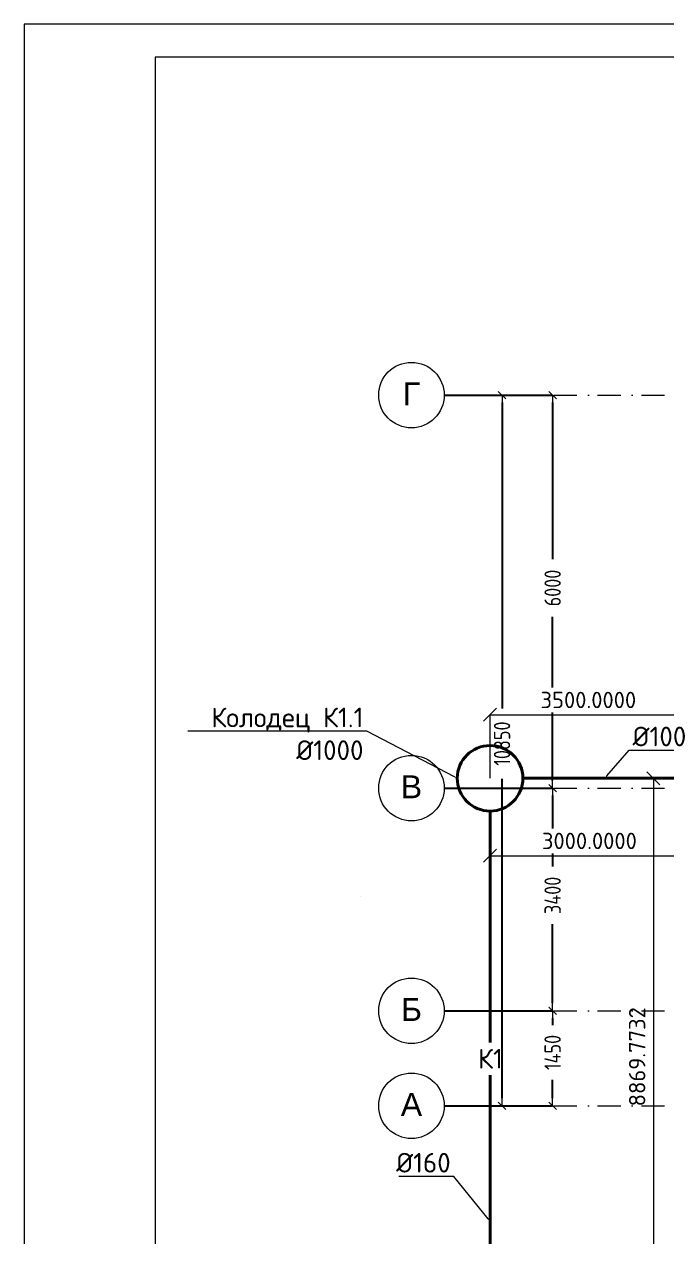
# Model space of a CAD drawing. Header units: feet. Extents: x -10410 to 374725, y -46422 to 88923.
# Drawn here: x -8640 to 1166, y 38786 to 57297 of the extents above; entities that cross this region are included whole.
import ezdxf
from ezdxf import colors
from ezdxf.entities.mleader import LeaderData, LeaderLine
from ezdxf.enums import TextEntityAlignment as Align
from ezdxf.math import Vec2, Vec3

# ---------------------------------------------------------------- set-up
doc = ezdxf.new("R2010")
doc.units = ezdxf.units.FT
doc.header["$MEASUREMENT"] = 0
doc.linetypes.add('Штрихпунктирная', pattern=[670.277762, 352.777767, -176.388884, 0, -141.111112])
for name, color, linetype, lineweight in [('82323000_Ном._пера__1', 7, 'Continuous', 20), ('82323000_Ном._пера__120', 7, 'Continuous', 5), ('канализация', 30, 'Continuous', 40), ('Элемент Модели - Оси_Ном._пера__1', 7, 'Continuous', 20), ('Элемент Модели - Оси_Ном._пера__20', 1, 'Continuous', 0)]:
    doc.layers.add(name, color=color, linetype=linetype, lineweight=lineweight)
doc.layers.add('Размер - Общий', color=7, linetype='Continuous')
doc.layers.add('Элемент Модели - Оси', color=7, linetype='Continuous')
doc.layers.add('Элемент Модели - Оси_Ном._пера__94', color=7, linetype='Continuous', lineweight=5, true_color=0xdc4f00)
doc.styles.get("Standard").update_dxf_attribs({"font": 'isocpeur.ttf'})
doc.styles.add('СГЕНЕРИР_СТИЛЬ_1', font='arial.ttf')
doc.styles.add('СГЕНЕРИР_СТИЛЬ_2', font='CS_Gost2304.shx')
doc.dimstyles.get("Standard").update_dxf_attribs({"dimtxt": 250, "dimasz": 200, "dimexe": 0.18, "dimexo": 0.0625, "dimgap": 100, "dimtad": 1, "dimjust": 2, "dimdec": 4, "dimzin": 0, "dimdsep": 46, "dimtxsty": 'Standard', "dimblk": 'OBLIQUE', "dimcen": 0.09, "dimadec": 0, "dimazin": 0, "dimtfac": 1, "dimtdec": 4, "dimtofl": 0, "dimtmove": 0, "dimatfit": 3, "dimldrblk": 'OBLIQUE', "dimfxl": 1, "dimtfill": 1, "dimtolj": 1, "dimtzin": 0, "dimlwd": 5, "dimlwe": 5, "dimarcsym": 0})
doc.dimstyles.new('СГЕНЕРИР_СТИЛЬ__2', dxfattribs={"dimtxt": 250, "dimasz": 114, "dimexe": 0.18, "dimexo": 0, "dimgap": 0.09, "dimtad": 1, "dimdec": 0, "dimzin": 0, "dimdsep": 46, "dimtxsty": 'СГЕНЕРИР_СТИЛЬ_2', "dimblk": 'ARROWHEAD_6', "dimblk1": 'ARROWHEAD_6', "dimblk2": 'ARROWHEAD_6', "dimcen": 0.09, "dimclrd": 7, "dimclre": 7, "dimclrt": 7, "dimazin": 0, "dimtfac": 1, "dimtdec": 4, "dimtmove": 0, "dimatfit": 3, "dimfxl": 1, "dimtolj": 1, "dimtzin": 0, "dimarcsym": 0})

# ---------------------------------------------------------------- blocks, each defined once
blk = doc.blocks.new('Стандартный Маркер Сетки')
at = {"layer": 'Элемент Модели - Оси_Ном._пера__20', "linetype": 'Continuous'}
blk.add_circle((-500, 0), 500, dxfattribs=at)
at = {"layer": 'Элемент Модели - Оси_Ном._пера__94', "linetype": 'Штрихпунктирная'}
for p, q in [((1000, 0), (0, 0)), ((1000, 0), (17400, 0)), ((17400, 0), (18400, 0))]:
    blk.add_line(p, q, dxfattribs=at)
blk.add_point((1000, 0), dxfattribs=at)
blk.add_point((1000, 0), dxfattribs=at)
at = {"layer": 'Элемент Модели - Оси_Ном._пера__1', "style": 'СГЕНЕРИР_СТИЛЬ_1'}
blk.add_attdef('AC_MarkerText_1', text='', height=350, dxfattribs=at).set_placement((-500, 20.0005), align=Align.MIDDLE_CENTER)
blk = doc.blocks.new('Стандартный Маркер Сетки_2')
at = {"layer": 'Элемент Модели - Оси_Ном._пера__20', "linetype": 'Continuous'}
blk.add_circle((-500, 0), 500, dxfattribs=at)
at = {"layer": 'Элемент Модели - Оси_Ном._пера__94', "linetype": 'Штрихпунктирная'}
for p, q in [((1000, 0), (0, 0)), ((1000, 0), (17700, 0)), ((17700, 0), (18700, 0))]:
    blk.add_line(p, q, dxfattribs=at)
blk.add_point((1000, 0), dxfattribs=at)
blk.add_point((1000, 0), dxfattribs=at)
at = {"layer": 'Элемент Модели - Оси_Ном._пера__1', "style": 'СГЕНЕРИР_СТИЛЬ_1'}
blk.add_attdef('AC_MarkerText_1', text='', height=350, dxfattribs=at).set_placement((-500, 20.0005), align=Align.MIDDLE_CENTER)
blk = doc.blocks.new('ARROWHEAD_6')
at = {"color": 0, "linetype": 'Continuous', "lineweight": 0}
for p, q in [((0, 0), (-1, 0)), ((-0.5, -0.5), (0.5, 0.5))]:
    blk.add_line(p, q, dxfattribs=at)
blk = doc.blocks.new('*D584')
at = {"layer": 'Defpoints', "color": 0, "linetype": 'Continuous', "transparency": 16777216}
for p in [(-2231, 42236), (-576, 42236), (-2231, 40786)]:
    blk.add_point(p, dxfattribs=at)
at = {"layer": 'Размер - Общий', "color": 7, "linetype": 'Continuous', "lineweight": -2, "transparency": 16777216}
for p, q in [((-2231, 42236), (-576, 42236)), ((-576, 42122), (-576, 42017)), ((-576, 40900), (-576, 41183)), ((-2231, 40786), (-576, 40786))]:
    blk.add_line(p, q, dxfattribs=at)
at = {"layer": 'Размер - Общий', "color": 7, "linetype": 'Continuous', "lineweight": -2, "transparency": 16777216, "xscale": 114, "yscale": 114, "zscale": 114}
for p, rotation in [((-576, 42236), 90), ((-576, 40786), 270)]:
    blk.add_blockref('ARROWHEAD_6', p, dxfattribs=dict(at, rotation=rotation))
at = {"layer": 'Размер - Общий', "color": 7, "linetype": 'Continuous', "transparency": 16777216, "insert": (-576, 41600), "char_height": 250, "attachment_point": 5, "rotation": 90, "style": 'СГЕНЕРИР_СТИЛЬ_2'}
blk.add_mtext('\\A1;1450', dxfattribs=at)
blk = doc.blocks.new('*D585')
at = {"layer": 'Defpoints', "color": 0, "linetype": 'Continuous', "transparency": 16777216}
for p in [(-2231, 45636), (-576, 45636), (-2231, 42236)]:
    blk.add_point(p, dxfattribs=at)
at = {"layer": 'Размер - Общий', "color": 7, "linetype": 'Continuous', "lineweight": -2, "transparency": 16777216}
for p, q in [((-2231, 45636), (-576, 45636)), ((-576, 45522), (-576, 44439)), ((-576, 42350), (-576, 43558)), ((-2231, 42236), (-576, 42236))]:
    blk.add_line(p, q, dxfattribs=at)
at = {"layer": 'Размер - Общий', "color": 7, "linetype": 'Continuous', "lineweight": -2, "transparency": 16777216, "xscale": 114, "yscale": 114, "zscale": 114}
for p, rotation in [((-576, 45636), 90), ((-576, 42236), 270)]:
    blk.add_blockref('ARROWHEAD_6', p, dxfattribs=dict(at, rotation=rotation))
at = {"layer": 'Размер - Общий', "color": 7, "linetype": 'Continuous', "transparency": 16777216, "insert": (-576, 43998), "char_height": 250, "attachment_point": 5, "rotation": 90, "style": 'СГЕНЕРИР_СТИЛЬ_2'}
blk.add_mtext('\\A1;3400', dxfattribs=at)
blk = doc.blocks.new('*D586')
at = {"layer": 'Defpoints', "color": 0, "linetype": 'Continuous', "transparency": 16777216}
for p in [(-2231, 51636), (-576, 51636), (-2231, 45636)]:
    blk.add_point(p, dxfattribs=at)
at = {"layer": 'Размер - Общий', "color": 7, "linetype": 'Continuous', "lineweight": -2, "transparency": 16777216}
for p, q in [((-2231, 51636), (-576, 51636)), ((-576, 51522), (-576, 49130)), ((-576, 45750), (-576, 48249)), ((-2231, 45636), (-576, 45636))]:
    blk.add_line(p, q, dxfattribs=at)
at = {"layer": 'Размер - Общий', "color": 7, "linetype": 'Continuous', "lineweight": -2, "transparency": 16777216, "xscale": 114, "yscale": 114, "zscale": 114}
for p, rotation in [((-576, 51636), 90), ((-576, 45636), 270)]:
    blk.add_blockref('ARROWHEAD_6', p, dxfattribs=dict(at, rotation=rotation))
at = {"layer": 'Размер - Общий', "color": 7, "linetype": 'Continuous', "transparency": 16777216, "insert": (-576, 48690), "char_height": 250, "attachment_point": 5, "rotation": 90, "style": 'СГЕНЕРИР_СТИЛЬ_2'}
blk.add_mtext('\\A1;6000', dxfattribs=at)
blk = doc.blocks.new('*D587')
at = {"layer": 'Defpoints', "color": 0, "linetype": 'Continuous', "transparency": 16777216}
for p in [(-2231, 51636), (-1348, 51636), (-2231, 40786)]:
    blk.add_point(p, dxfattribs=at)
at = {"layer": 'Размер - Общий', "color": 7, "linetype": 'Continuous', "lineweight": -2, "transparency": 16777216}
for p, q in [((-2231, 51636), (-1348, 51636)), ((-1348, 51522), (-1348, 46851)), ((-1348, 40900), (-1348, 45779)), ((-2231, 40786), (-1348, 40786))]:
    blk.add_line(p, q, dxfattribs=at)
at = {"layer": 'Размер - Общий', "color": 7, "linetype": 'Continuous', "lineweight": -2, "transparency": 16777216, "xscale": 114, "yscale": 114, "zscale": 114}
for p, rotation in [((-1348, 51636), 90), ((-1348, 40786), 270)]:
    blk.add_blockref('ARROWHEAD_6', p, dxfattribs=dict(at, rotation=rotation))
at = {"layer": 'Размер - Общий', "color": 7, "linetype": 'Continuous', "transparency": 16777216, "insert": (-1348, 46315), "char_height": 250, "attachment_point": 5, "rotation": 90, "style": 'СГЕНЕРИР_СТИЛЬ_2'}
blk.add_mtext('\\A1;10850', dxfattribs=at)
blk = doc.blocks.new('_Oblique')
at = {"color": 0, "linetype": 'ByBlock', "lineweight": -2}
blk.add_line((-0.5, -0.5), (0.5, 0.5), dxfattribs=at)
blk = doc.blocks.new('*D594')
at = {"layer": 'Defpoints', "color": 0, "transparency": 16777216}
for p in [(-1531, 44786), (1469, 44786), (1469, 44604)]:
    blk.add_point(p, dxfattribs=at)
at = {"layer": 'канализация', "color": 0, "lineweight": 5, "transparency": 16777216}
for p, q in [((-1531, 44786), (-1531, 44604)), ((1469, 44786), (1469, 44604)), ((-1531, 44604), (1469, 44604))]:
    blk.add_line(p, q, dxfattribs=at)
at = {"layer": 'канализация', "color": 0, "lineweight": 5, "transparency": 16777216, "xscale": 200, "yscale": 200, "zscale": 200, "rotation": 180}
blk.add_blockref('_Oblique', (-1531, 44604), dxfattribs=at)
at = {"layer": 'канализация', "color": 0, "lineweight": 5, "transparency": 16777216, "xscale": 200, "yscale": 200, "zscale": 200}
blk.add_blockref('_Oblique', (1469, 44604), dxfattribs=at)
at = {"layer": 'канализация', "color": 0, "transparency": 16777216, "insert": (-15, 44829), "char_height": 250, "attachment_point": 5, "bg_fill": 3, "box_fill_scale": 1.25, "bg_fill_color": 256, "bg_fill_true_color": 13158600, "bg_fill_transparency": 0}
blk.add_mtext('\\A1;3000.0000', dxfattribs=at)
blk = doc.blocks.new('*D599')
at = {"layer": 'Defpoints', "color": 0, "transparency": 16777216}
for p in [(1969, 46756), (-1531, 45786), (1969, 45786)]:
    blk.add_point(p, dxfattribs=at)
at = {"layer": 'канализация', "color": 0, "lineweight": 5, "transparency": 16777216}
for p, q in [((-1531, 45786), (-1531, 46757)), ((-1531, 46756), (1969, 46756)), ((1969, 45786), (1969, 46757))]:
    blk.add_line(p, q, dxfattribs=at)
at = {"layer": 'канализация', "color": 0, "lineweight": 5, "transparency": 16777216, "xscale": 200, "yscale": 200, "zscale": 200, "rotation": 180}
blk.add_blockref('_Oblique', (-1531, 46756), dxfattribs=at)
at = {"layer": 'канализация', "color": 0, "lineweight": 5, "transparency": 16777216, "xscale": 200, "yscale": 200, "zscale": 200}
blk.add_blockref('_Oblique', (1969, 46756), dxfattribs=at)
at = {"layer": 'канализация', "color": 0, "lineweight": 5, "transparency": 16777216, "insert": (-31, 46981), "char_height": 250, "attachment_point": 5, "bg_fill": 3, "box_fill_scale": 1.25, "bg_fill_color": 256, "bg_fill_true_color": 13158600, "bg_fill_transparency": 0}
blk.add_mtext('\\A1;3500.0000', dxfattribs=at)

msp = doc.modelspace()

# ---------------------------------------------------------------- linework, layer by layer
at = {"layer": '82323000_Ном._пера__1', "linetype": 'Continuous'}
for p, q in [((33303.12412, 57297.31036), (-8640.42399, 57297.31036)), ((-8640.42399, 57297.31036), (-8640.42399, 27921.98499)), ((32803.12412, 56797.31036), (-6640.42399, 56797.31036))]:
    msp.add_line(p, q, dxfattribs=at)
at = {"layer": '82323000_Ном._пера__120', "linetype": 'Continuous'}
msp.add_line((-6640.42399, 56797.31036), (-6640.42399, 28421.98499), dxfattribs=at)
at = {"layer": 'канализация'}
for p, q in [((2778.9503, 45785.75029), (-1030.7218, 45785.75029)), ((-1530.7218, 44785.75029), (-1530.7218, 45285.75029)), ((-1530.7218, 44785.75029), (-1530.7218, 41752.79294)), ((-1530.7218, 41252.79294), (-1530.7218, 37916.02851))]:
    msp.add_line(p, q, dxfattribs=at)
at = {"layer": 'канализация', "color": 1, "lineweight": 5}
msp.add_line((3517.04544, 45785.80174), (961.60411, 45785.80174), dxfattribs=at)
at = {"layer": 'канализация', "linetype": 'ByBlock', "lineweight": -2}
msp.add_line((-3512.20673, 43987.80931), (-3512.56673, 43987.80931), dxfattribs=at)
at = {"layer": 'канализация'}
msp.add_circle((-1530.7218, 45785.75029), 500, dxfattribs=at)
at = {"layer": 'канализация', "lineweight": 5}
msp.add_solid([(-2030.87066, 43269.37716), (-2030.7218, 43269.27161), (-2030.89684, 43269.32317)], dxfattribs=at)

# ---------------------------------------------------------------- block references
at = {"layer": 'канализация', "color": 1, "lineweight": 5, "xscale": 200, "yscale": 200, "zscale": 200, "rotation": 90}
msp.add_blockref('_Oblique', (961.78411, 45785.80174), dxfattribs=at)
at = {"layer": 'Элемент Модели - Оси', "color": 8, "linetype": 'Continuous', "lineweight": 20}
ref = msp.add_blockref('Стандартный Маркер Сетки', (-2230.72182, 51635.75029), dxfattribs=dict(at, zscale=1000))
ref.add_attrib('AC_MarkerText_1', 'Г', dxfattribs={"layer": 'Элемент Модели - Оси_Ном._пера__1', "color": 7, "height": 350, "style": 'СГЕНЕРИР_СТИЛЬ_1'}).set_placement((-2730.72182, 51655.75079), align=Align.MIDDLE_CENTER)
ref = msp.add_blockref('Стандартный Маркер Сетки_2', (-2230.72182, 45635.75029), dxfattribs=dict(at, zscale=1000))
ref.add_attrib('AC_MarkerText_1', 'В', dxfattribs={"layer": 'Элемент Модели - Оси_Ном._пера__1', "color": 7, "height": 350, "style": 'СГЕНЕРИР_СТИЛЬ_1'}).set_placement((-2730.72182, 45655.75079), align=Align.MIDDLE_CENTER)
ref = msp.add_blockref('Стандартный Маркер Сетки', (-2230.72182, 42235.75029), dxfattribs=dict(at, zscale=1000))
ref.add_attrib('AC_MarkerText_1', 'Б', dxfattribs={"layer": 'Элемент Модели - Оси_Ном._пера__1', "color": 7, "height": 350, "style": 'СГЕНЕРИР_СТИЛЬ_1'}).set_placement((-2730.72182, 42255.75079), align=Align.MIDDLE_CENTER)
ref = msp.add_blockref('Стандартный Маркер Сетки', (-2230.72182, 40785.75029), dxfattribs=dict(at, zscale=1000))
ref.add_attrib('AC_MarkerText_1', 'А', dxfattribs={"layer": 'Элемент Модели - Оси_Ном._пера__1', "color": 7, "height": 350, "style": 'СГЕНЕРИР_СТИЛЬ_1'}).set_placement((-2730.72182, 40805.75079), align=Align.MIDDLE_CENTER)

# ---------------------------------------------------------------- texts
at = {"layer": 'канализация', "color": 1, "insert": (713.84995, 41533.41636), "char_height": 250, "attachment_point": 5, "rotation": 90}
msp.add_mtext('\\A1;8869.7732', dxfattribs=at)
at = {"layer": 'канализация', "insert": (-1525.64291, 41352.79294), "char_height": 300, "width": 321.8225596, "attachment_point": 8}
msp.add_mtext('\\A1;К1', dxfattribs=at)

# ---------------------------------------------------------------- dimensions: what is measured, and where the dimension line sits
at = {"layer": 'Размер - Общий', "linetype": 'Continuous'}
for base, p1, p2, picture, middle in [((-576.06368, 51635.75029), (-2230.72182, 45635.75029), (-2230.72182, 51635.75029), '*D586', (-576.06368, 48689.84529)), ((-1348.07627, 51635.75029), (-2230.72182, 40785.75029), (-2230.72182, 51635.75029), '*D587', (-1348.07627, 46314.85402)), ((-576.06368, 45635.75029), (-2230.72182, 42235.75029), (-2230.72182, 45635.75029), '*D585', (-576.06368, 43998.33028)), ((-576.06368, 42235.75029), (-2230.72182, 40785.75029), (-2230.72182, 42235.75029), '*D584', (-576.06368, 41599.99653))]:
    dim = msp.add_linear_dim(base=base, p1=p1, p2=p2, angle=90, dimstyle='СГЕНЕРИР_СТИЛЬ__2', dxfattribs=at)
    dim.commit()
    dim.dimension.update_dxf_attribs({"geometry": picture, "text_midpoint": middle, "dimtype": 160, "text_rotation": 90})

# ---------------------------------------------------------------- leaders
at = {"layer": 'канализация', "lineweight": 5}
ml = msp.add_multileader_mtext('Standard', dxfattribs=at)
ml.set_content('Колодец К1.1\\P%%C1000', color=256)
ml.set_leader_properties(lineweight=5)
ml.build(insert=Vec2(0, 0))
ml.multileader.update_dxf_attribs({"text_left_attachment_type": 6, "text_right_attachment_type": 6, "dogleg_length": 0.36, "arrow_head_size": 50})
ctx = ml.context
ctx.base_point, ctx.char_height, ctx.arrow_head_size, ctx.landing_gap_size, ctx.plane_origin = Vec3(-5792.74673, 46504.28798), 300, 50, 50, Vec3(-2030.7218, 45785.75029)
ctx.left_attachment, ctx.right_attachment, ctx.text_align_type = 6, 6, 2
notes = []
notes.append((ctx, [(0, (1, 1, 0), (-3412.38673, 46504.28798), (-1, 0), 0.36, [(0, [(-2030.7218, 45785.75029)], 0, [])])]))
ctx.mtext.insert, ctx.mtext.width, ctx.mtext.alignment, ctx.mtext.flow_direction = Vec3(-3462.74673, 46864.28798), 2956.4092628, 3, 5
ml = msp.add_multileader_mtext('Standard', dxfattribs=at)
ml.set_content('%%C160', color=256)
ml.set_leader_properties(lineweight=5)
ml.build(insert=Vec2(0, 0))
ml.multileader.update_dxf_attribs({"text_left_attachment_type": 6, "text_right_attachment_type": 6, "dogleg_length": 0.36, "arrow_head_size": 50})
ctx = ml.context
ctx.base_point, ctx.char_height, ctx.arrow_head_size, ctx.landing_gap_size, ctx.plane_origin = Vec3(-2961.96289, 39706.35395), 300, 50, 50, Vec3(-4025.06168, 40998.40562)
ctx.left_attachment, ctx.right_attachment, ctx.text_align_type = 6, 6, 2
notes.append((ctx, [(0, (1, 1, 0), (-2081.60289, 39706.35395), (-1, 0), 0.36, [(0, [(-1530.7218, 39019.10074)], 0, [])])]))
ctx.mtext.insert, ctx.mtext.width, ctx.mtext.alignment, ctx.mtext.flow_direction = Vec3(-2131.96289, 40066.35395), 785.9034504, 3, 5
for ctx, leaders in notes:
    for number, flags, end, landing, length, lines in leaders:
        leader = LeaderData()
        leader.index, (leader.has_last_leader_line, leader.has_dogleg_vector, leader.attachment_direction) = number, flags
        leader.last_leader_point, leader.dogleg_vector, leader.dogleg_length = Vec3(end), Vec3(landing), length
        for number, points, colour, breaks in lines:
            line = LeaderLine()
            line.index, line.vertices, line.color, line.breaks = number, Vec3.list(points), colors.encode_raw_color(colour), breaks
            leader.lines.append(line)
        ctx.leaders.append(leader)

# ---------------------------------------------------------------- next in the draw order: dimensions: what is measured, and where the dimension line sits
at = {"layer": 'канализация', "color": 1}
dim = msp.add_linear_dim(base=(1469.27818, 44604.166), p1=(-1530.7218, 44785.75029), p2=(1469.27818, 44785.75029), dimstyle='Standard', dxfattribs=at)
dim.commit()
dim.dimension.update_dxf_attribs({"geometry": '*D594', "text_midpoint": (-14.76161, 44604.166), "dimtype": 160})

# ---------------------------------------------------------------- next in the draw order: linework, layer by layer
at = {"layer": 'канализация', "color": 1, "lineweight": 5}
msp.add_line((961.78411, 45785.80174), (961.78411, 36916.02851), dxfattribs=at)

# ---------------------------------------------------------------- next in the draw order: dimensions: what is measured, and where the dimension line sits
dim = msp.add_linear_dim(base=(1969.27818, 46756.4562), p1=(-1530.7218, 45785.75029), p2=(1969.27818, 45785.80174), dimstyle='Standard', dxfattribs=at)
dim.commit()
dim.dimension.update_dxf_attribs({"geometry": '*D599', "text_midpoint": (-30.72181, 46756.4562), "dimtype": 160})

# ---------------------------------------------------------------- next in the draw order: leaders
at = {"layer": 'канализация', "lineweight": 5}
ml = msp.add_multileader_mtext('Standard', dxfattribs=at)
ml.set_content('%%C100', color=256)
ml.set_leader_properties(lineweight=5)
ml.build(insert=Vec2(0, 0))
ml.multileader.update_dxf_attribs({"text_left_attachment_type": 6, "text_right_attachment_type": 6, "dogleg_length": 0.36, "arrow_head_size": 50})
ctx = ml.context
ctx.base_point, ctx.char_height, ctx.arrow_head_size, ctx.landing_gap_size, ctx.plane_origin = Vec3(592.98792, 46213.74552), 300, 50, 50, Vec3(-470.11087, 47505.79719)
ctx.left_attachment, ctx.right_attachment = 6, 6
notes = []
notes.append((ctx, [(1, (1, 1, 0), (592.62792, 46213.74552), (1, 0), 0.36, [(0, [(219.2782, 45785.75029)], 0, [])])]))
ctx.mtext.insert, ctx.mtext.width, ctx.mtext.flow_direction = Vec3(642.98792, 46573.74552), 785.9034504, 5
for ctx, leaders in notes:
    for number, flags, end, landing, length, lines in leaders:
        leader = LeaderData()
        leader.index, (leader.has_last_leader_line, leader.has_dogleg_vector, leader.attachment_direction) = number, flags
        leader.last_leader_point, leader.dogleg_vector, leader.dogleg_length = Vec3(end), Vec3(landing), length
        for number, points, colour, breaks in lines:
            line = LeaderLine()
            line.index, line.vertices, line.color, line.breaks = number, Vec3.list(points), colors.encode_raw_color(colour), breaks
            leader.lines.append(line)
        ctx.leaders.append(leader)

doc.saveas('drawing.dxf')
